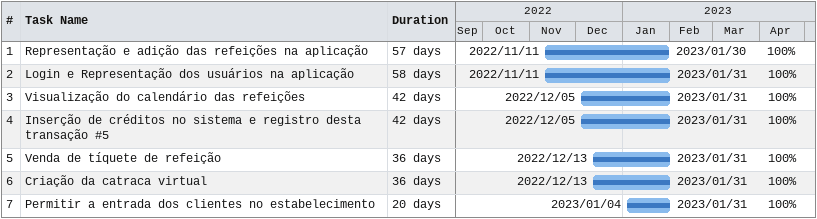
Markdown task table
| ID | Task | Duration | Start | Finish | % complete |
|---|---|---|---|---|---|
| 1 | Representação e adição das refeições na aplicação | 57d | 2022-11-11 | 2023-01-30 | 100 |
| 2 | Login e Representação dos usuários na aplicação | 58d | 2022-11-11 | 2023-01-31 | 100 |
| 3 | Visualização do calendário das refeições | 42d | 2022-12-05 | 2023-01-31 | 100 |
| 4 | Inserção de créditos no sistema e registro desta transação #5 | 42d | 2022-12-05 | 2023-01-31 | 100 |
| 5 | Venda de tíquete de refeição | 36d | 2022-12-13 | 2023-01-31 | 100 |
| 6 | Criação da catraca virtual | 36d | 2022-12-13 | 2023-01-31 | 100 |
| 7 | Permitir a entrada dos clientes no estabelecimento | 20d | 2023-01-04 | 2023-01-31 | 100 |
